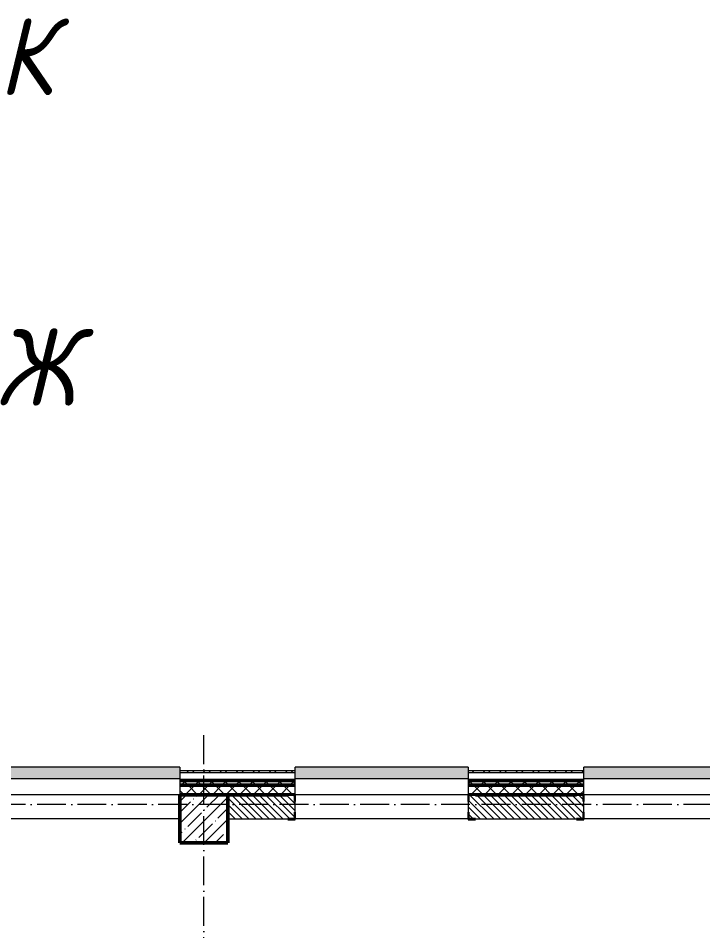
# Model space of a CAD drawing. Header units: millimetres. Extents: x 2294 to 908349, y -83289 to 219220.
# Drawn here: x 192704 to 199821, y 14093 to 23580 of the extents above; entities that cross this region are included whole.
import ezdxf

# ---------------------------------------------------------------- set-up
doc = ezdxf.new("R2010")
doc.units = ezdxf.units.MM
doc.linetypes.add('50_200_ШТРИХ_1Т_ш5_п1_п1_', pattern=[700, 500, -100, 0, -100])
for name, color, linetype, lineweight in [('A-GENM-____-MCUT', 7, 'Continuous', 25), ('A-GENM-____-OTLN-1', 7, 'Continuous', 25), ('A-GLAZ-____-OTLN', 7, 'Continuous', 9), ('A-WALL-____-MCUT-2', 7, 'Continuous', 50), ('A-WALL-____-MCUT-3', 7, 'Continuous', 9), ('A-WALL-____-OTLN', 7, 'Continuous', 9), ('A-WALL-____-PATT-1', 7, 'Continuous', 9), ('A-WALL-FNSH-MCUT-1', 7, 'Continuous', 9), ('S-COLS-____-MCUT', 7, 'Continuous', 50), ('S-COLS-____-OTLN', 7, 'Continuous', 9), ('S-GRID-____-IDEN', 7, 'Continuous', 9), ('S-GRID-____-OTLN-1', 7, '50_200_ШТРИХ_1Т_ш5_п1_п1_', 9)]:
    doc.layers.add(name, color=color, linetype=linetype, lineweight=lineweight)
doc.layers.add('A-GLAZ-____-OTLN-1', color=7, linetype='Continuous', lineweight=9, true_color=0xc0c0c0)
doc.styles.add('ISOCPEUR_I', font='isocpeui.ttf', dxfattribs={"width": 0.9, "height": 2.5})
pattern_1 = [(45, (165583.51, 6025.28), (-70.71068, 70.71068), []), (135, (165583.51, 6025.28), (-70.71068, -70.71068), [])]

# ---------------------------------------------------------------- blocks, each defined once
blk = doc.blocks.new('3osi')
at = {"layer": 'S-GRID-____-OTLN-1', "color": 251, "ltscale": 0.6, "true_color": 0x636466}
for p, q in [((194633.5, 1542.7), (194633.5, 16175.8)), ((269657.9, 15406.3), (161153.7, 15406.3))]:
    blk.add_line(p, q, dxfattribs=at)
at = {"layer": 'S-GRID-____-IDEN', "char_height": 800, "attachment_point": 1, "style": 'ISOCPEUR_I'}
for s, insert, width in [('\\fISOCPEUR|b0|i1|c204|p34|;\\W.9;К', (192498.4, 23582.4), 223.671), ('\\fISOCPEUR|b0|i1|c204|p34|;\\W.9;Ж', (192469.4, 20353), 281.392)]:
    blk.add_mtext(s, dxfattribs=dict(at, insert=insert, width=width))
blk = doc.blocks.new('Отлив_СКБ - Отлив витража_120_НВФ-31885687-АР1_План отверстий 3 этажа в осях 1-64_А-ГГ')
at = {"layer": 'A-GLAZ-____-OTLN-1'}
for points in [[(0, 0), (0, -2), (1800, -2), (1800, 0), (534.2, 0)], [(0, -2), (0, -120), (1800, -120), (1800, -2), (534.2, -2)]]:
    blk.add_hatch(color=256, dxfattribs=at).paths.add_polyline_path(points, flags=0)
at = {"layer": 'A-GLAZ-____-OTLN'}
for p, q in [((0, 0), (1800, 0)), ((1800, -2), (0, -2)), ((0, -120), (0, -83)), ((1800, -83), (1800, -120)), ((0, -120), (1800, -120))]:
    blk.add_line(p, q, dxfattribs=at)
blk = doc.blocks.new('Фахверк_СКБ_Уголок - 250_2700-27497298-АР1_План отверстий 3 этажа в осях 1-64_А-ГГ')
at = {"layer": 'A-GENM-____-MCUT'}
for p, q in [((200, 181), (125, 181)), ((125, 181), (125, 106)), ((125, 106), (131, 106)), ((131, 106), (131, 175)), ((131, 175), (200, 175)), ((200, 175), (200, 181)), ((131, -6), (125, -6)), ((125, -6), (125, -81)), ((125, -81), (200, -81)), ((131, -75), (131, -6)), ((200, -75), (131, -75)), ((200, -81), (200, -75))]:
    blk.add_line(p, q, dxfattribs=at)
blk = doc.blocks.new('3floor')
at = {"layer": 'A-WALL-____-PATT-1'}
h = blk.add_hatch(dxfattribs=at)
h.set_pattern_fill('FP_3', color=256, style=0, pattern_type=2)
h.set_pattern_definition([(45, (165583.51, 6025.28), (-85.5366, 85.5366), []), (45, (165640.53, 6025.28), (-85.5366, 85.5366), [])])
h.paths.add_polyline_path([(203898.5, 15736.3), (203898.5, 15756.3), (203383.5, 15756.3), (203383.5, 15736.3)], flags=0)
h.paths.add_polyline_path([(200383.5, 15736.3), (201583.5, 15736.3), (201583.5, 15756.3), (200383.5, 15756.3)], flags=0)
h.paths.add_polyline_path([(198583.5, 15736.3), (198583.5, 15756.3), (197383.5, 15756.3), (197384.2, 15736.3)], flags=0)
h.paths.add_polyline_path([(195583.5, 15736.3), (195583.5, 15756.3), (194383.5, 15756.3), (194383.5, 15736.3)], flags=0)
h.paths.add_polyline_path([(192583.5, 15736.3), (192583.5, 15756.3), (189433.5, 15756.3), (189433.5, 15736.3), (190314.3, 15736.3)], flags=0)
h = blk.add_hatch(dxfattribs=at)
h.set_pattern_fill('FP_1', color=256, style=0, pattern_type=2)
h.set_pattern_definition(pattern_1)
h.paths.add_polyline_path([(239933.5, 15606.3), (239933.5, 15656.3), (233583.5, 15656.3), (233583.5, 15606.3), (239803.3, 15606.3)], flags=0)
h.paths.add_polyline_path([(225663.6, 15606.3), (225783.5, 15606.3), (225783.5, 15656.3), (224583.5, 15656.3), (224583.5, 15606.3)], flags=0)
h.paths.add_polyline_path([(222783.5, 15606.3), (222783.5, 15656.3), (221583.5, 15656.3), (221583.5, 15606.3), (222128.7, 15606.3)], flags=0)
h.paths.add_polyline_path([(219783.5, 15606.3), (219783.5, 15656.3), (218583.5, 15656.3), (218583.5, 15606.3), (218593.8, 15606.3)], flags=0)
h.paths.add_polyline_path([(216783.5, 15606.3), (216783.5, 15656.3), (215583.5, 15656.3), (215583.5, 15606.3)], flags=0)
h.paths.add_polyline_path([(212583.5, 15606.3), (213783.5, 15606.3), (213783.5, 15656.3), (212583.5, 15656.3)], flags=0)
h.paths.add_polyline_path([(210783.5, 15606.3), (210783.5, 15656.3), (209583.5, 15656.3), (209583.5, 15606.3), (209756.4, 15606.3)], flags=0)
h.paths.add_polyline_path([(207783.5, 15606.3), (207783.5, 15656.3), (206583.5, 15656.3), (206583.5, 15606.3)], flags=0)
h.paths.add_polyline_path([(204454, 15606.3), (204783.5, 15606.3), (204783.5, 15656.3), (203383.5, 15656.3), (203383.5, 15606.3)], flags=0)
h.paths.add_polyline_path([(200383.5, 15606.3), (201583.5, 15606.3), (201583.5, 15656.3), (200383.5, 15656.3)], flags=0)
h.paths.add_polyline_path([(198583.5, 15606.3), (198583.5, 15656.3), (197383.5, 15656.3), (197384.2, 15606.3)], flags=0)
h.paths.add_polyline_path([(195583.5, 15606.3), (195583.5, 15656.3), (194383.5, 15656.3), (194383.5, 15606.3)], flags=0)
h.paths.add_polyline_path([(192583.5, 15606.3), (192583.5, 15656.3), (189413.5, 15656.3), (189413.5, 15606.3), (190314.3, 15606.3)], flags=0)
h = blk.add_hatch(dxfattribs=at)
h.set_pattern_fill('FP_1', color=256, style=0, pattern_type=2)
h.set_pattern_definition(pattern_1)
h.paths.add_polyline_path([(239933.5, 15506.3), (239933.5, 15606.3), (233583.5, 15606.3), (233583.5, 15512.3), (233658.5, 15512.3), (233658.5, 15506.3), (239803.3, 15506.3)], flags=0)
h.paths.add_polyline_path([(225663.6, 15506.3), (225708.5, 15506.3), (225708.5, 15512.3), (225783.5, 15512.3), (225783.5, 15606.3), (224583.5, 15606.3), (224583.5, 15512.3), (224658.5, 15512.3), (224658.5, 15506.3), (225433.5, 15506.3)], flags=0)
h.paths.add_polyline_path([(222708.5, 15506.3), (222708.5, 15512.3), (222783.5, 15512.3), (222783.5, 15606.3), (221583.5, 15606.3), (221583.5, 15512.3), (221658.5, 15512.3), (221658.5, 15506.3), (222128.7, 15506.3)], flags=0)
h.paths.add_polyline_path([(219708.5, 15506.3), (219708.5, 15512.3), (219783.5, 15512.3), (219783.5, 15606.3), (218583.5, 15606.3), (218583.5, 15512.3), (218658.5, 15512.3), (218658.5, 15506.3), (219433.5, 15506.3)], flags=0)
h.paths.add_polyline_path([(216708.5, 15506.3), (216708.5, 15512.3), (216783.5, 15512.3), (216783.5, 15606.3), (215583.5, 15606.3), (215583.5, 15512.3), (215658.5, 15512.3), (215658.5, 15506.3), (215933.5, 15506.3)], flags=0)
h.paths.add_polyline_path([(213708.5, 15506.3), (213708.5, 15512.3), (213783.5, 15512.3), (213783.5, 15606.3), (212583.5, 15606.3), (212583.5, 15512.3), (212658.5, 15512.3), (212658.5, 15506.3), (213291.4, 15506.3)], flags=0)
h.paths.add_polyline_path([(209658.5, 15506.3), (210708.5, 15506.3), (210708.5, 15512.3), (210783.5, 15512.3), (210783.5, 15606.3), (209583.5, 15606.3), (209583.5, 15512.3), (209658.5, 15512.3)], flags=0)
h.paths.add_polyline_path([(206933.5, 15506.3), (207708.5, 15506.3), (207708.5, 15512.3), (207783.5, 15512.3), (207783.5, 15606.3), (206583.5, 15606.3), (206583.5, 15512.3), (206658.5, 15512.3), (206658.5, 15506.3)], flags=0)
h.paths.add_polyline_path([(204454, 15506.3), (204708.5, 15506.3), (204708.5, 15512.3), (204783.5, 15512.3), (204783.5, 15606.3), (203383.5, 15606.3), (203383.5, 15506.3), (204433.5, 15506.3)], flags=0)
h.paths.add_polyline_path([(200919.1, 15506.3), (201508.5, 15506.3), (201508.5, 15512.3), (201583.5, 15512.3), (201583.5, 15606.3), (200383.5, 15606.3), (200383.5, 15506.3), (200883.5, 15506.3)], flags=0)
h.paths.add_polyline_path([(198508.5, 15506.3), (198508.5, 15512.3), (198583.5, 15512.3), (198583.5, 15606.3), (197383.5, 15606.3), (197384.2, 15512.3), (197458.5, 15512.3), (197458.5, 15506.3)], flags=0)
h.paths.add_polyline_path([(195508.5, 15506.3), (195508.5, 15512.3), (195583.5, 15512.3), (195583.5, 15606.3), (194383.5, 15606.3), (194383.5, 15506.3), (194883.5, 15506.3)], flags=0)
h.paths.add_polyline_path([(192508.5, 15506.3), (192508.5, 15512.3), (192583.5, 15512.3), (192583.5, 15606.3), (189413.5, 15606.3), (189413.5, 15506.3), (191883.5, 15506.3)], flags=0)
h = blk.add_hatch(dxfattribs=at)
h.set_pattern_fill('FP_6', color=256, style=0, pattern_type=2)
h.set_pattern_definition([(135, (165583.507, 6025.276), (-35.35534, -35.35534), [])])
h.paths.add_polyline_path([(197389.5, 15256.3), (198577.5, 15256.3), (198577.5, 15325.3), (198583.5, 15325.3), (198583.5, 15437.3), (198577.5, 15437.3), (198577.5, 15506.3), (197389.5, 15506.3), (197389.5, 15437.3), (197383.5, 15437.3), (197384.2, 15325.3), (197389.5, 15325.3), (197389.5, 15257.6)], flags=0)
h.paths.add_polyline_path([(195508.5, 15256.3), (195577.5, 15256.3), (195577.5, 15325.3), (195583.5, 15325.3), (195583.5, 15437.3), (195577.5, 15437.3), (195577.5, 15506.3), (194883.5, 15506.3), (194883.5, 15256.3)], flags=0)
at = {"layer": 'S-COLS-____-OTLN'}
h = blk.add_hatch(dxfattribs=at)
h.set_pattern_fill('FP_38', color=256, style=0, pattern_type=2)
h.set_pattern_definition([(45, (165583.5, 6025.28), (-114.04925, 114.04925), []), (45, (165697.56, 6025.28), (-114.04925, 114.04925), [201.612, -40.322, 3.353, -36.97])])
h.paths.add_polyline_path([(194383.5, 15006.3), (194883.5, 15006.3), (194883.5, 15506.3), (194383.5, 15506.3)], flags=0)
at = {"layer": 'A-WALL-____-MCUT-2'}
for p, q in [((195583.5, 15656.3), (194383.5, 15656.3)), ((198583.5, 15656.3), (197383.5, 15656.3)), ((195583.5, 15606.3), (194383.5, 15606.3)), ((198583.5, 15606.3), (197383.5, 15606.3)), ((194883.5, 15506.3), (195508.5, 15506.3)), ((197458.5, 15506.3), (198508.5, 15506.3))]:
    blk.add_line(p, q, dxfattribs=at)
at = {"layer": 'A-WALL-____-MCUT-3'}
for p, q in [((195583.5, 15736.3), (194383.5, 15736.3)), ((194383.5, 15736.3), (194383.5, 15506.3)), ((195583.5, 15512.3), (195583.5, 15736.3)), ((198583.5, 15736.3), (197383.5, 15736.3)), ((197383.5, 15736.3), (197383.5, 15512.3)), ((198583.5, 15512.3), (198583.5, 15736.3)), ((194383.5, 15506.3), (194883.5, 15506.3)), ((194883.5, 15506.3), (194883.5, 15256.3)), ((195583.5, 15325.3), (195583.5, 15437.3)), ((197383.5, 15437.3), (197383.5, 15325.3)), ((198583.5, 15325.3), (198583.5, 15437.3)), ((194883.5, 15256.3), (195508.5, 15256.3)), ((197458.5, 15256.3), (198508.5, 15256.3))]:
    blk.add_line(p, q, dxfattribs=at)
at = {"layer": 'A-WALL-____-OTLN'}
for p, q in [((194383.5, 15506.3), (192583.5, 15506.3)), ((197383.5, 15506.3), (195583.5, 15506.3)), ((200383.5, 15506.3), (198583.5, 15506.3)), ((194383.5, 15256.3), (192583.5, 15256.3)), ((197383.5, 15256.3), (195583.5, 15256.3)), ((200383.5, 15256.3), (198583.5, 15256.3))]:
    blk.add_line(p, q, dxfattribs=at)
at = {"layer": 'A-WALL-FNSH-MCUT-1'}
for p, q in [((195583.5, 15756.3), (194383.5, 15756.3)), ((194383.5, 15756.3), (194383.5, 15736.3)), ((195583.5, 15736.3), (195583.5, 15756.3)), ((198583.5, 15756.3), (197383.5, 15756.3)), ((197383.5, 15756.3), (197383.5, 15736.3)), ((198583.5, 15736.3), (198583.5, 15756.3)), ((195583.5, 15736.3), (195583.5, 15736.3)), ((198583.5, 15736.3), (198583.5, 15736.3))]:
    blk.add_line(p, q, dxfattribs=at)
at = {"layer": 'S-COLS-____-MCUT'}
for p, q in [((194883.5, 15506.3), (194383.5, 15506.3)), ((194383.5, 15506.3), (194383.5, 15006.3)), ((194883.5, 15006.3), (194883.5, 15506.3)), ((194383.5, 15006.3), (194883.5, 15006.3))]:
    blk.add_line(p, q, dxfattribs=at)
at = {"layer": 'A-GENM-____-OTLN-1', "rotation": 180}
for p in [(195708.5, 15431.3), (198708.5, 15431.3)]:
    blk.add_blockref('Фахверк_СКБ_Уголок - 250_2700-27497298-АР1_План отверстий 3 этажа в осях 1-64_А-ГГ', p, dxfattribs=at)
at = {"layer": 'A-GENM-____-OTLN-1'}
blk.add_blockref('Фахверк_СКБ_Уголок - 250_2700-27497298-АР1_План отверстий 3 этажа в осях 1-64_А-ГГ', (197258.5, 15331.3), dxfattribs=at)
at = {"layer": 'A-GLAZ-____-OTLN', "rotation": 180}
for p in [(194383.5, 15673.3), (197383.5, 15673.3), (200383.5, 15673.3)]:
    blk.add_blockref('Отлив_СКБ - Отлив витража_120_НВФ-31885687-АР1_План отверстий 3 этажа в осях 1-64_А-ГГ', p, dxfattribs=at)

msp = doc.modelspace()

# ---------------------------------------------------------------- block references
for name in ['3osi', '3floor']:
    msp.add_blockref(name, (0, 0))

doc.saveas('drawing.dxf')
